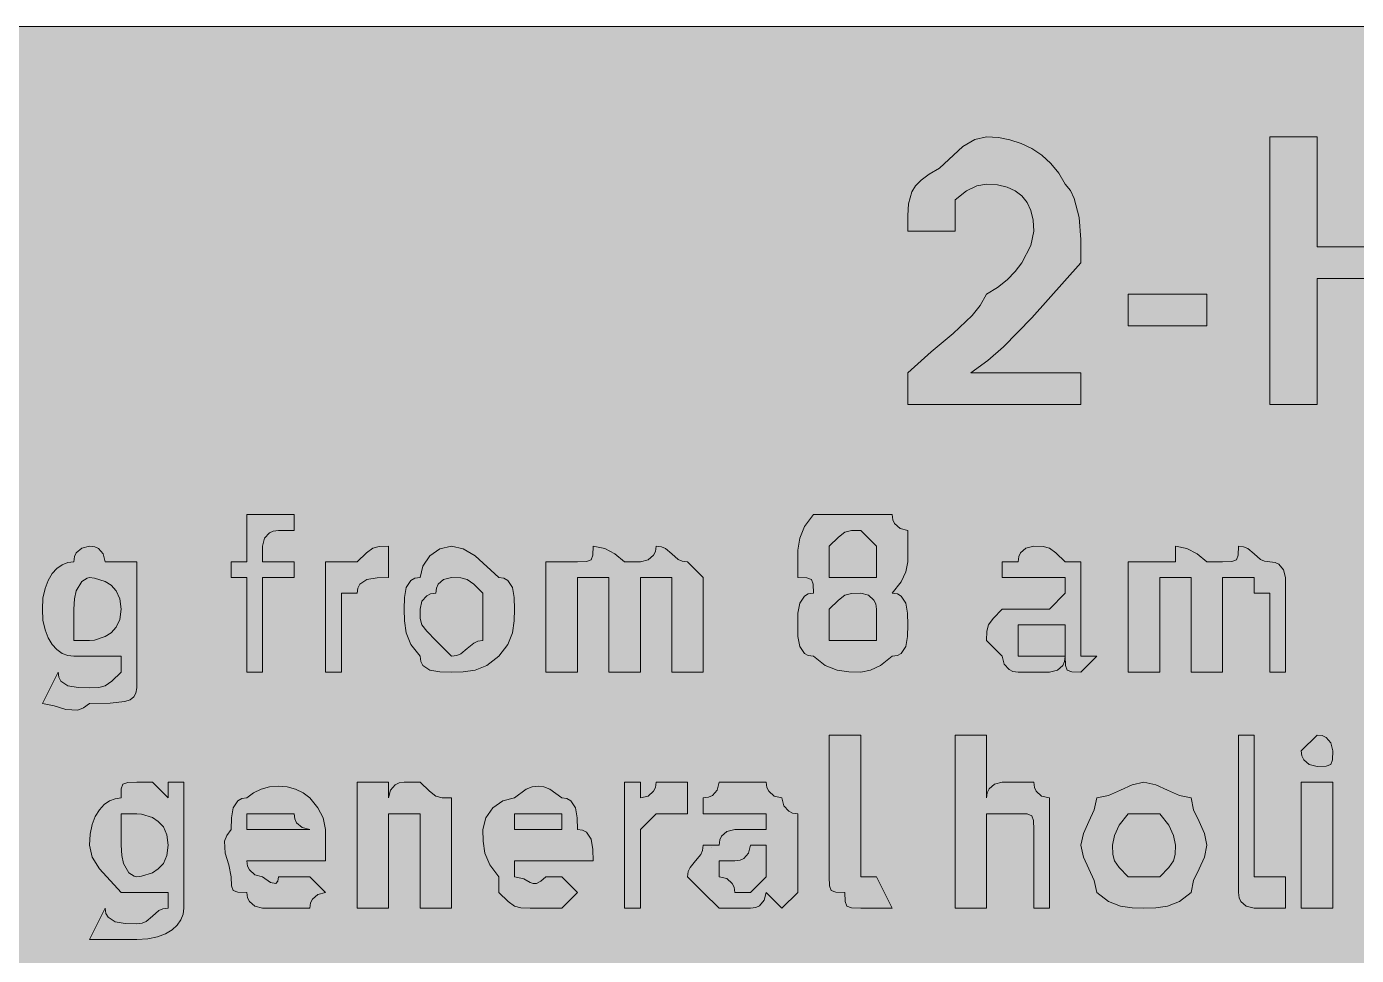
# Model space of a CAD drawing. Header units: metres. Extents: x 10 to 558, y 11 to 259.
# Drawn here: x 99.8 to 201.2, y 188.4 to 259.2 of the extents above; entities that cross this region are included whole.
import ezdxf

# ---------------------------------------------------------------- set-up
doc = ezdxf.new("R2010")
doc.units = ezdxf.units.M
for name, color, linetype, true_color in [('FILL_BLUE_0000FF', 7, 'Continuous', 0x0000ff), ('FILL_WHITE_FFFFFF', 7, 'Continuous', 0xffffff), ('STROKE_WHITE_FFFFFF', 7, 'Continuous', 0xffffff)]:
    doc.layers.add(name, color=color, linetype=linetype, true_color=true_color)

msp = doc.modelspace()

# ---------------------------------------------------------------- hatches: boundary and pattern name
at = {"layer": 'FILL_BLUE_0000FF', "true_color": 0x0000ff}
h = msp.add_hatch(color=7, dxfattribs=at)
h.dxf.hatch_style = 1
h.paths.add_polyline_path([(551.8, 259.15), (552.54, 258.99), (553.8, 258.45), (554.83, 257.68), (555.75, 256.8), (556.54, 256.3), (557.14, 255.71), (557.56, 255.07), (557.85, 254.4), (558.11, 253.09), (558.15, 252), (558.15, 18), (558.15, 15.6), (557.44, 14.72), (556.95, 13.95), (556.46, 13.41), (556.15, 13.25), (555.75, 13.2), (555.3, 12.41), (554.83, 11.81), (554.34, 11.39), (553.8, 11.1), (552.54, 10.84), (550.95, 10.8), (16.95, 10.8), (13.35, 10.8), (13.3, 11.2), (13.14, 11.51), (12.6, 12), (11.83, 12.49), (10.95, 13.2), (10.26, 14.12), (9.9, 15.15), (9.77, 16.41), (9.75, 18), (9.75, 252), (9.75, 254.4), (9.8, 254.8), (9.94, 255.11), (10.35, 255.6), (10.76, 256.09), (10.9, 256.4), (10.95, 256.8), (11.83, 256.99), (12.6, 257.4), (13.35, 258), (14.25, 258.19), (15.15, 258.6), (16.05, 259.01), (16.95, 259.2), (550.95, 259.2), (551.8, 259.15)])
at = {"layer": 'FILL_WHITE_FFFFFF', "true_color": 0xffffff}
h = msp.add_hatch(color=7, dxfattribs=at)
h.dxf.hatch_style = 1
h.paths.add_polyline_path([(166.95, 243.6), (166.95, 244.8), (166.99, 245.7), (167.25, 246.6), (167.54, 247.05), (167.96, 247.5), (168.56, 247.95), (169.35, 248.4), (171.15, 250.05), (172.05, 250.59), (172.95, 250.8), (173.85, 250.74), (174.73, 250.57), (175.59, 250.29), (176.4, 249.9), (177.16, 249.39), (177.84, 248.77), (178.45, 248.04), (178.95, 247.2), (179.35, 246.7), (179.64, 246.09), (180, 244.65), (180.13, 242.98), (180.15, 241.2), (176.4, 237), (174.24, 234.79), (173.05, 233.75), (171.75, 232.8), (180.15, 232.8), (180.15, 230.4), (166.95, 230.4), (166.95, 232.8), (168.73, 234.41), (170.4, 235.8), (171.84, 237.19), (172.45, 237.95), (172.95, 238.8), (173.79, 239.3), (174.52, 239.89), (175.14, 240.53), (175.65, 241.2), (176.32, 242.51), (176.55, 243.6), (176.49, 244.44), (176.32, 245.17), (176.04, 245.79), (175.65, 246.3), (175.14, 246.69), (174.52, 246.97), (173.79, 247.14), (172.95, 247.2), (172.2, 247.05), (171.43, 246.69), (170.55, 246), (170.55, 244.8), (170.55, 243.6), (166.95, 243.6)])
h = msp.add_hatch(color=7, dxfattribs=at)
h.dxf.hatch_style = 1
h.paths.add_polyline_path([(207.75, 240), (198.15, 240), (198.15, 230.4), (194.55, 230.4), (194.55, 250.8), (198.15, 250.8), (198.15, 242.4), (207.75, 242.4), (207.75, 250.8), (210.15, 250.8), (210.15, 230.4), (207.75, 230.4), (207.75, 240)])
h = msp.add_hatch(color=7, dxfattribs=at)
h.dxf.hatch_style = 1
h.paths.add_polyline_path([(183.75, 238.8), (189.75, 238.8), (189.75, 236.4), (183.75, 236.4), (183.75, 238.8)])
h = msp.add_hatch(color=7, dxfattribs=at)
h.dxf.hatch_style = 1
h.paths.add_polyline_path([(117.75, 210), (116.55, 210), (116.55, 217.2), (115.35, 217.2), (115.35, 218.4), (116.55, 218.4), (116.55, 220.8), (116.55, 222), (117.75, 222), (118.95, 222), (120.15, 222), (120.15, 220.8), (118.95, 220.8), (118.55, 220.75), (118.26, 220.61), (117.9, 220.2), (117.75, 219.6), (117.75, 218.4), (120.15, 218.4), (120.15, 217.2), (117.75, 217.2), (117.75, 210)])
h = msp.add_hatch(color=7, dxfattribs=at)
h.dxf.hatch_style = 1
h.paths.add_polyline_path([(166.8, 215.25), (166.93, 214.48), (166.95, 213.6), (166.93, 212.72), (166.8, 211.95), (166.44, 211.41), (166.15, 211.25), (165.75, 211.2), (164.87, 210.51), (164.1, 210.15), (163.35, 210), (162.45, 210.02), (161.55, 210.15), (160.65, 210.51), (159.75, 211.2), (159.35, 211.25), (159.06, 211.41), (158.7, 211.95), (158.57, 212.72), (158.55, 213.6), (158.57, 214.48), (158.7, 215.25), (159.06, 215.79), (159.35, 215.95), (159.75, 216), (159.73, 216.69), (159.6, 217.05), (159.24, 217.18), (158.55, 217.2), (158.55, 218.4), (158.57, 219.3), (158.7, 220.2), (159.06, 221.1), (159.75, 222), (163.35, 222), (164.55, 222), (165.75, 222), (165.8, 221.6), (165.94, 221.31), (166.35, 220.95), (166.95, 220.8), (166.95, 218.4), (166.8, 217.65), (166.44, 216.88), (165.75, 216), (166.15, 215.95), (166.44, 215.79), (166.8, 215.25)])
h.paths.add_polyline_path([(161.66, 215.49), (160.95, 214.8), (160.95, 213.6), (160.95, 212.4), (163.35, 212.4), (164.55, 212.4), (164.55, 213.6), (164.55, 214.8), (164.5, 215.2), (164.36, 215.49), (163.95, 215.85), (163.35, 216), (162.64, 215.98), (162.15, 215.85), (161.66, 215.49)], flags=16)
h.paths.add_polyline_path([(164.55, 218.4), (164.55, 219.6), (163.35, 220.8), (162.64, 220.78), (162.15, 220.65), (161.66, 220.29), (160.95, 219.6), (160.95, 218.4), (160.95, 217.2), (162.15, 217.2), (163.35, 217.2), (164.55, 217.2), (164.55, 218.4)], flags=16)
h = msp.add_hatch(color=7, dxfattribs=at)
h.dxf.hatch_style = 1
h.paths.add_polyline_path([(108.15, 210), (108.15, 208.8), (108.09, 208.4), (107.92, 208.11), (107.64, 207.89), (107.25, 207.75), (106.12, 207.62), (104.55, 207.6), (104.1, 207.26), (103.65, 207.09), (102.75, 207.15), (101.85, 207.43), (100.95, 207.6), (102.15, 210), (102.2, 209.6), (102.36, 209.31), (102.9, 208.95), (103.67, 208.82), (104.55, 208.8), (105.26, 208.82), (105.75, 208.95), (106.24, 209.31), (106.95, 210), (106.95, 211.2), (105.75, 211.2), (104.55, 211.2), (103.35, 211.2), (102.9, 211.26), (102.47, 211.42), (102.06, 211.71), (101.7, 212.1), (101.39, 212.61), (101.16, 213.22), (101, 213.96), (100.95, 214.8), (101, 215.64), (101.16, 216.37), (101.39, 216.99), (101.7, 217.5), (102.06, 217.89), (102.47, 218.17), (102.9, 218.34), (103.35, 218.4), (103.4, 218.8), (103.54, 219.09), (103.95, 219.45), (104.55, 219.6), (104.95, 219.55), (105.24, 219.41), (105.6, 219), (105.75, 218.4), (106.95, 218.4), (108.15, 218.4), (108.15, 210)])
h.paths.add_polyline_path([(103.95, 216.9), (103.54, 216.19), (103.4, 215.59), (103.35, 214.8), (103.35, 212.4), (104.55, 212.4), (104.92, 212.44), (105.75, 212.7), (106.19, 212.99), (106.57, 213.41), (106.85, 214.01), (106.95, 214.8), (106.85, 215.59), (106.57, 216.19), (106.19, 216.61), (105.75, 216.9), (104.92, 217.16), (104.55, 217.2), (104.36, 217.16), (103.95, 216.9)], flags=16)
h = msp.add_hatch(color=7, dxfattribs=at)
h.dxf.hatch_style = 1
h.paths.add_polyline_path([(124.95, 218.4), (125.66, 219.09), (126.15, 219.45), (126.64, 219.58), (127.35, 219.6), (127.35, 217.2), (126.47, 217.18), (125.7, 217.05), (125.16, 216.69), (125, 216.4), (124.95, 216), (123.75, 216), (123.75, 214.8), (123.75, 210), (122.55, 210), (122.55, 218.4), (123.75, 218.4), (124.95, 218.4)])
h = msp.add_hatch(color=7, dxfattribs=at)
h.dxf.hatch_style = 1
h.paths.add_polyline_path([(128.7, 216.45), (129.06, 216.99), (129.35, 217.15), (129.75, 217.2), (129.96, 218.08), (130.5, 218.85), (131.27, 219.39), (132.15, 219.6), (133.05, 219.39), (133.95, 218.85), (135.75, 217.2), (136.15, 217.15), (136.44, 216.99), (136.8, 216.45), (136.93, 215.68), (136.95, 214.8), (136.93, 213.9), (136.8, 213), (136.44, 212.1), (135.75, 211.2), (134.85, 210.51), (133.95, 210.15), (133.05, 210.02), (132.15, 210), (131.27, 210.02), (130.5, 210.15), (129.96, 210.51), (129.8, 210.8), (129.75, 211.2), (129.06, 212.1), (128.7, 213), (128.57, 213.9), (128.55, 214.8), (128.57, 215.68), (128.7, 216.45)])
h.paths.add_polyline_path([(131.14, 216.69), (131, 216.4), (130.95, 216), (130.55, 215.95), (130.26, 215.81), (129.9, 215.4), (129.75, 214.8), (129.77, 214.09), (129.9, 213.6), (130.26, 213.11), (130.95, 212.4), (132.15, 211.2), (132.55, 211.25), (132.86, 211.39), (133.35, 211.8), (133.84, 212.21), (134.15, 212.35), (134.55, 212.4), (134.55, 214.8), (134.55, 216), (133.84, 216.69), (133.35, 217.05), (132.86, 217.18), (132.15, 217.2), (131.55, 217.05), (131.14, 216.69)], flags=16)
h = msp.add_hatch(color=7, dxfattribs=at)
h.dxf.hatch_style = 1
h.paths.add_polyline_path([(142.44, 218.42), (142.8, 218.55), (142.93, 218.91), (142.95, 219.6), (143.83, 219.41), (144.6, 219), (145.35, 218.4), (146.55, 218.4), (147.15, 218.55), (147.56, 218.91), (147.7, 219.2), (147.75, 219.6), (148.15, 219.55), (148.46, 219.41), (148.95, 219), (149.44, 218.59), (149.75, 218.45), (150.15, 218.4), (151.35, 217.2), (151.35, 216), (151.35, 210), (148.95, 210), (148.95, 216), (148.95, 217.2), (147.75, 217.2), (146.55, 217.2), (146.55, 216), (146.55, 210), (144.15, 210), (144.15, 216), (144.15, 217.2), (142.95, 217.2), (141.75, 217.2), (141.75, 216), (141.75, 210), (139.35, 210), (139.35, 218.4), (141.75, 218.4), (142.44, 218.42)])
h = msp.add_hatch(color=7, dxfattribs=at)
h.dxf.hatch_style = 1
h.paths.add_polyline_path([(178.76, 210.51), (178.35, 210.15), (177.75, 210), (176.55, 210), (175.35, 210), (174.95, 210.05), (174.66, 210.19), (174.3, 210.6), (174.15, 211.2), (172.95, 212.4), (172.97, 213.11), (173.1, 213.6), (173.46, 214.09), (174.15, 214.8), (175.35, 214.8), (176.55, 214.8), (177.75, 214.8), (178.95, 216), (178.95, 217.2), (177.75, 217.2), (176.55, 217.2), (175.35, 217.2), (174.15, 217.2), (174.15, 218.4), (175.35, 218.4), (175.4, 218.8), (175.54, 219.09), (175.95, 219.45), (176.55, 219.6), (177.26, 219.58), (177.75, 219.45), (178.24, 219.09), (178.95, 218.4), (180.15, 218.4), (180.15, 217.2), (180.15, 214.8), (180.15, 212.4), (180.15, 211.2), (181.35, 211.2), (180.15, 210), (179.46, 210.02), (179.1, 210.15), (178.97, 210.51), (178.95, 211.2), (178.9, 210.8), (178.76, 210.51)])
h.paths.add_polyline_path([(178.95, 212.4), (178.95, 213.6), (177.75, 213.6), (176.55, 213.6), (175.35, 213.6), (175.35, 212.4), (175.35, 211.2), (176.55, 211.2), (177.75, 211.2), (178.95, 211.2), (178.95, 212.4)], flags=16)
h = msp.add_hatch(color=7, dxfattribs=at)
h.dxf.hatch_style = 1
h.paths.add_polyline_path([(187.35, 218.4), (187.35, 219.6), (188.23, 219.41), (189, 219), (189.75, 218.4), (190.95, 218.4), (191.64, 218.42), (192, 218.55), (192.13, 218.91), (192.15, 219.6), (192.55, 219.55), (192.86, 219.41), (193.35, 219), (193.84, 218.59), (194.15, 218.45), (194.55, 218.4), (194.95, 218.35), (195.24, 218.21), (195.6, 217.8), (195.75, 217.2), (195.75, 216), (195.75, 210), (194.55, 210), (194.55, 216), (193.35, 216), (193.35, 217.2), (192.15, 217.2), (190.95, 217.2), (190.95, 216), (190.95, 210), (188.55, 210), (188.55, 216), (188.55, 217.2), (187.35, 217.2), (186.15, 217.2), (186.15, 216), (186.15, 210), (183.75, 210), (183.75, 218.4), (186.15, 218.4), (187.35, 218.4)])
h = msp.add_hatch(color=7, dxfattribs=at)
h.dxf.hatch_style = 1
h.paths.add_polyline_path([(160.95, 205.2), (163.35, 205.2), (163.35, 194.4), (164.55, 194.4), (165.75, 192), (164.55, 192), (163.35, 192), (162.66, 192.02), (162.3, 192.15), (162.17, 192.51), (162.15, 193.2), (161.46, 193.22), (161.1, 193.35), (160.97, 193.71), (160.95, 194.4), (160.95, 205.2)])
h = msp.add_hatch(color=7, dxfattribs=at)
h.dxf.hatch_style = 1
h.paths.add_polyline_path([(176.53, 198.69), (176.4, 199.05), (176.04, 199.18), (175.35, 199.2), (174.15, 199.2), (172.95, 199.2), (172.95, 198), (172.95, 192), (170.55, 192), (170.55, 205.2), (172.95, 205.2), (172.95, 200.4), (173, 200.8), (173.14, 201.09), (173.55, 201.45), (174.15, 201.6), (176.55, 201.6), (176.6, 201.2), (176.74, 200.91), (177.15, 200.55), (177.75, 200.4), (177.75, 198), (177.75, 192), (176.55, 192), (176.55, 198), (176.53, 198.69)])
h = msp.add_hatch(color=7, dxfattribs=at)
h.dxf.hatch_style = 1
h.paths.add_polyline_path([(192.15, 205.2), (193.35, 205.2), (193.35, 194.4), (194.55, 194.4), (195.75, 194.4), (195.75, 192), (194.55, 192), (193.35, 192), (192.75, 192.15), (192.34, 192.51), (192.2, 192.8), (192.15, 193.2), (192.15, 194.4), (192.15, 205.2)])
h = msp.add_hatch(color=7, dxfattribs=at)
h.dxf.hatch_style = 1
h.paths.add_polyline_path([(199.33, 203.31), (199.2, 202.95), (198.84, 202.82), (198.15, 202.8), (197.55, 202.95), (197.14, 203.31), (197, 203.6), (196.95, 204), (198.15, 205.2), (198.55, 205.15), (198.84, 205.01), (199.2, 204.6), (199.35, 204), (199.33, 203.31)])
h = msp.add_hatch(color=7, dxfattribs=at)
h.dxf.hatch_style = 1
h.paths.add_polyline_path([(111.75, 201.6), (111.75, 192), (111.69, 191.55), (111.52, 191.12), (111.24, 190.71), (110.85, 190.35), (110.34, 190.04), (109.72, 189.81), (108.99, 189.65), (108.15, 189.6), (104.55, 189.6), (105.75, 192), (105.8, 191.6), (105.96, 191.31), (106.5, 190.95), (107.27, 190.82), (108.15, 190.8), (108.55, 190.85), (108.86, 190.99), (109.35, 191.4), (109.84, 191.81), (110.15, 191.95), (110.55, 192), (110.55, 193.2), (109.35, 193.2), (108.15, 193.2), (106.95, 193.2), (105.3, 195), (104.76, 195.9), (104.55, 196.8), (104.6, 197.64), (104.76, 198.37), (104.99, 198.99), (105.3, 199.5), (105.66, 199.89), (106.07, 200.17), (106.5, 200.34), (106.95, 200.4), (106.97, 201.09), (107.1, 201.45), (107.46, 201.58), (108.15, 201.6), (109.35, 201.6), (110.55, 200.4), (110.55, 201.6), (111.75, 201.6)])
h.paths.add_polyline_path([(106.95, 196.8), (107, 196.01), (107.14, 195.41), (107.55, 194.7), (107.96, 194.44), (108.15, 194.4), (108.52, 194.44), (109.35, 194.7), (109.79, 194.99), (110.18, 195.41), (110.45, 196.01), (110.55, 196.8), (110.45, 197.59), (110.18, 198.19), (109.79, 198.61), (109.35, 198.9), (108.52, 199.16), (108.15, 199.2), (106.95, 199.2), (106.95, 196.8)], flags=16)
h = msp.add_hatch(color=7, dxfattribs=at)
h.dxf.hatch_style = 1
h.paths.add_polyline_path([(116.74, 192.51), (116.6, 192.8), (116.55, 193.2), (115.86, 193.22), (115.5, 193.35), (115.37, 193.71), (115.35, 194.4), (115.18, 195.3), (114.9, 196.2), (114.84, 197.1), (115.01, 197.55), (115.35, 198), (115.37, 198.88), (115.5, 199.65), (115.86, 200.19), (116.15, 200.35), (116.55, 200.4), (117.05, 200.79), (117.64, 201.07), (118.28, 201.24), (118.95, 201.3), (119.62, 201.24), (120.26, 201.07), (120.85, 200.79), (121.35, 200.4), (121.95, 199.65), (122.36, 198.88), (122.55, 198), (122.55, 195.6), (116.55, 195.6), (116.6, 195.2), (116.74, 194.91), (117.15, 194.55), (117.75, 194.4), (118.35, 193.95), (118.76, 193.89), (118.9, 194.06), (118.95, 194.4), (121.35, 194.4), (122.55, 193.2), (121.95, 193.05), (121.54, 192.69), (121.4, 192.4), (121.35, 192), (117.75, 192), (117.15, 192.15), (116.74, 192.51)])
h.paths.add_polyline_path([(120.75, 198.15), (120.34, 198.51), (120.2, 198.8), (120.15, 199.2), (117.75, 199.2), (116.55, 199.2), (116.55, 198), (121.35, 198), (120.75, 198.15)], flags=16)
h = msp.add_hatch(color=7, dxfattribs=at)
h.dxf.hatch_style = 1
h.paths.add_polyline_path([(127.35, 199.2), (127.35, 198), (127.35, 192), (124.95, 192), (124.95, 201.6), (127.35, 201.6), (127.35, 200.4), (127.5, 201), (127.86, 201.41), (128.15, 201.55), (128.55, 201.6), (129.75, 201.6), (130.46, 200.91), (130.95, 200.55), (131.44, 200.42), (132.15, 200.4), (132.15, 198), (132.15, 192), (129.75, 192), (129.75, 198), (129.75, 199.2), (128.55, 199.2), (127.35, 199.2)])
h = msp.add_hatch(color=7, dxfattribs=at)
h.dxf.hatch_style = 1
h.paths.add_polyline_path([(136.95, 192.15), (136.46, 192.51), (135.75, 193.2), (135.75, 194.4), (135.06, 195.3), (134.7, 196.2), (134.57, 197.1), (134.55, 198), (134.76, 198.88), (135.3, 199.65), (136.07, 200.19), (136.95, 200.4), (137.85, 201.07), (138.3, 201.24), (138.75, 201.3), (139.2, 201.24), (139.65, 201.07), (140.55, 200.4), (140.95, 200.35), (141.24, 200.19), (141.6, 199.65), (141.73, 198.88), (141.75, 198), (142.15, 197.95), (142.44, 197.79), (142.8, 197.25), (142.93, 196.48), (142.95, 195.6), (136.95, 195.6), (136.95, 194.4), (137.66, 194.23), (138.15, 193.95), (138.38, 193.87), (138.64, 193.89), (138.95, 194.06), (139.35, 194.4), (140.55, 194.4), (141.75, 193.2), (140.55, 192), (138.15, 192), (137.44, 192.02), (136.95, 192.15)])
h.paths.add_polyline_path([(140.55, 199.2), (139.35, 199.2), (138.15, 199.2), (136.95, 199.2), (136.95, 198), (140.55, 198), (140.55, 199.2)], flags=16)
h = msp.add_hatch(color=7, dxfattribs=at)
h.dxf.hatch_style = 1
h.paths.add_polyline_path([(147.15, 200.55), (147.56, 200.91), (147.7, 201.2), (147.75, 201.6), (150.15, 201.6), (150.15, 199.2), (147.75, 199.2), (146.55, 198), (146.55, 192), (145.35, 192), (145.35, 201.6), (146.55, 201.6), (146.55, 200.4), (147.15, 200.55)])
h = msp.add_hatch(color=7, dxfattribs=at)
h.dxf.hatch_style = 1
h.paths.add_polyline_path([(152.04, 200.59), (152.4, 201), (152.55, 201.6), (153.75, 201.6), (156.15, 201.6), (156.2, 201.2), (156.34, 200.91), (156.75, 200.55), (157.35, 200.4), (157.5, 199.8), (157.86, 199.39), (158.15, 199.25), (158.55, 199.2), (158.55, 196.8), (158.55, 194.4), (158.55, 193.2), (157.35, 192), (156.15, 193.2), (156, 192.6), (155.64, 192.19), (155.35, 192.05), (154.95, 192), (153.75, 192), (152.55, 192), (151.35, 193.2), (150.15, 194.4), (150.2, 194.8), (150.34, 195.11), (150.75, 195.6), (151.16, 196.09), (151.3, 196.4), (151.35, 196.8), (152.55, 196.8), (152.6, 197.2), (152.74, 197.49), (153.15, 197.85), (153.75, 198), (154.95, 198), (156.15, 198), (156.15, 199.2), (154.95, 199.2), (153.75, 199.2), (152.55, 199.2), (151.35, 199.2), (151.35, 200.4), (151.75, 200.45), (152.04, 200.59)])
h.paths.add_polyline_path([(156.15, 194.4), (156.15, 196.8), (154.95, 196.8), (154.8, 196.2), (154.44, 195.79), (154.15, 195.65), (153.75, 195.6), (152.55, 195.6), (152.55, 194.4), (153.15, 194.25), (153.56, 193.89), (153.7, 193.6), (153.75, 193.2), (154.95, 193.2), (156.15, 194.4)], flags=16)
h = msp.add_hatch(color=7, dxfattribs=at)
h.dxf.hatch_style = 1
h.paths.add_polyline_path([(180.75, 198.6), (181.16, 199.5), (181.35, 200.4), (182.25, 200.59), (183.15, 201), (184.05, 201.41), (184.95, 201.6), (185.85, 201.41), (186.75, 201), (187.65, 200.59), (188.55, 200.4), (188.74, 199.5), (189.15, 198.6), (189.56, 197.7), (189.75, 196.8), (189.56, 195.9), (189.15, 195), (188.74, 194.1), (188.55, 193.2), (187.65, 192.51), (186.75, 192.15), (185.85, 192.02), (184.95, 192), (184.05, 192.02), (183.15, 192.15), (182.25, 192.51), (181.35, 193.2), (181.16, 194.1), (180.75, 195), (180.34, 195.9), (180.15, 196.8), (180.34, 197.7), (180.75, 198.6)])
h.paths.add_polyline_path([(183.06, 198.32), (182.7, 197.55), (182.55, 196.8), (182.57, 196.09), (182.7, 195.6), (183.06, 195.11), (183.75, 194.4), (184.95, 194.4), (186.15, 194.4), (186.84, 195.11), (187.2, 195.6), (187.33, 196.09), (187.35, 196.8), (187.2, 197.55), (186.84, 198.32), (186.15, 199.2), (184.95, 199.2), (183.75, 199.2), (183.06, 198.32)], flags=16)
h = msp.add_hatch(color=7, dxfattribs=at)
h.dxf.hatch_style = 1
h.paths.add_polyline_path([(196.95, 192), (196.95, 201.6), (199.35, 201.6), (199.35, 192), (196.95, 192)])

# ---------------------------------------------------------------- linework, layer by layer
at = {"layer": 'FILL_BLUE_0000FF', "lineweight": 0, "true_color": 0x0000ff}
msp.add_lwpolyline([(9.75, 18), (9.75, 252), (9.75, 254.4), (9.8, 254.8), (9.94, 255.11), (10.35, 255.6), (10.76, 256.09), (10.9, 256.4), (10.95, 256.8), (11.83, 256.99), (12.6, 257.4), (13.35, 258), (14.25, 258.19), (15.15, 258.6), (16.05, 259.01), (16.95, 259.2), (550.95, 259.2)], dxfattribs=at)
at = {"layer": 'FILL_WHITE_FFFFFF', "lineweight": 0, "true_color": 0xffffff}
for points in [[(166.95, 243.6), (166.95, 244.8), (166.99, 245.7), (167.25, 246.6), (167.54, 247.05), (167.96, 247.5), (168.56, 247.95), (169.35, 248.4), (171.15, 250.05), (172.05, 250.59), (172.95, 250.8), (173.85, 250.74), (174.73, 250.57), (175.59, 250.29), (176.4, 249.9), (177.16, 249.39), (177.84, 248.77), (178.45, 248.04), (178.95, 247.2), (179.35, 246.7), (179.64, 246.09), (180, 244.65), (180.13, 242.98), (180.15, 241.2), (176.4, 237), (174.24, 234.79), (173.05, 233.75), (171.75, 232.8), (180.15, 232.8), (180.15, 230.4), (166.95, 230.4), (166.95, 232.8), (168.73, 234.41), (170.4, 235.8), (171.84, 237.19), (172.45, 237.95), (172.95, 238.8), (173.79, 239.3), (174.52, 239.89), (175.14, 240.53), (175.65, 241.2), (176.32, 242.51), (176.55, 243.6), (176.49, 244.44), (176.32, 245.17), (176.04, 245.79), (175.65, 246.3), (175.14, 246.69), (174.52, 246.97), (173.79, 247.14), (172.95, 247.2), (172.2, 247.05), (171.43, 246.69), (170.55, 246), (170.55, 244.8), (170.55, 243.6)], [(207.75, 240), (198.15, 240), (198.15, 230.4), (194.55, 230.4), (194.55, 250.8), (198.15, 250.8), (198.15, 242.4), (207.75, 242.4), (207.75, 250.8), (210.15, 250.8), (210.15, 230.4), (207.75, 230.4)], [(183.75, 238.8), (189.75, 238.8), (189.75, 236.4), (183.75, 236.4)], [(117.75, 210), (116.55, 210), (116.55, 217.2), (115.35, 217.2), (115.35, 218.4), (116.55, 218.4), (116.55, 220.8), (116.55, 222), (117.75, 222), (118.95, 222), (120.15, 222), (120.15, 220.8), (118.95, 220.8), (118.55, 220.75), (118.26, 220.61), (117.9, 220.2), (117.75, 219.6), (117.75, 218.4), (120.15, 218.4), (120.15, 217.2), (117.75, 217.2)], [(166.8, 215.25), (166.93, 214.48), (166.95, 213.6), (166.93, 212.72), (166.8, 211.95), (166.44, 211.41), (166.15, 211.25), (165.75, 211.2), (164.87, 210.51), (164.1, 210.15), (163.35, 210), (162.45, 210.02), (161.55, 210.15), (160.65, 210.51), (159.75, 211.2), (159.35, 211.25), (159.06, 211.41), (158.7, 211.95), (158.57, 212.72), (158.55, 213.6), (158.57, 214.48), (158.7, 215.25), (159.06, 215.79), (159.35, 215.95), (159.75, 216), (159.73, 216.69), (159.6, 217.05), (159.24, 217.18), (158.55, 217.2), (158.55, 218.4), (158.57, 219.3), (158.7, 220.2), (159.06, 221.1), (159.75, 222), (163.35, 222), (164.55, 222), (165.75, 222), (165.8, 221.6), (165.94, 221.31), (166.35, 220.95), (166.95, 220.8), (166.95, 218.4), (166.8, 217.65), (166.44, 216.88), (165.75, 216), (166.15, 215.95), (166.44, 215.79)], [(164.55, 218.4), (164.55, 219.6), (163.35, 220.8), (162.64, 220.78), (162.15, 220.65), (161.66, 220.29), (160.95, 219.6), (160.95, 218.4), (160.95, 217.2), (162.15, 217.2), (163.35, 217.2), (164.55, 217.2)], [(108.15, 210), (108.15, 208.8), (108.09, 208.4), (107.92, 208.11), (107.64, 207.89), (107.25, 207.75), (106.12, 207.62), (104.55, 207.6), (104.1, 207.26), (103.65, 207.09), (102.75, 207.15), (101.85, 207.43), (100.95, 207.6), (102.15, 210), (102.2, 209.6), (102.36, 209.31), (102.9, 208.95), (103.67, 208.82), (104.55, 208.8), (105.26, 208.82), (105.75, 208.95), (106.24, 209.31), (106.95, 210), (106.95, 211.2), (105.75, 211.2), (104.55, 211.2), (103.35, 211.2), (102.9, 211.26), (102.47, 211.42), (102.06, 211.71), (101.7, 212.1), (101.39, 212.61), (101.16, 213.22), (101, 213.96), (100.95, 214.8), (101, 215.64), (101.16, 216.37), (101.39, 216.99), (101.7, 217.5), (102.06, 217.89), (102.47, 218.17), (102.9, 218.34), (103.35, 218.4), (103.4, 218.8), (103.54, 219.09), (103.95, 219.45), (104.55, 219.6), (104.95, 219.55), (105.24, 219.41), (105.6, 219), (105.75, 218.4), (106.95, 218.4), (108.15, 218.4)], [(124.95, 218.4), (125.66, 219.09), (126.15, 219.45), (126.64, 219.58), (127.35, 219.6), (127.35, 217.2), (126.47, 217.18), (125.7, 217.05), (125.16, 216.69), (125, 216.4), (124.95, 216), (123.75, 216), (123.75, 214.8), (123.75, 210), (122.55, 210), (122.55, 218.4), (123.75, 218.4)], [(128.7, 216.45), (129.06, 216.99), (129.35, 217.15), (129.75, 217.2), (129.96, 218.08), (130.5, 218.85), (131.27, 219.39), (132.15, 219.6), (133.05, 219.39), (133.95, 218.85), (135.75, 217.2), (136.15, 217.15), (136.44, 216.99), (136.8, 216.45), (136.93, 215.68), (136.95, 214.8), (136.93, 213.9), (136.8, 213), (136.44, 212.1), (135.75, 211.2), (134.85, 210.51), (133.95, 210.15), (133.05, 210.02), (132.15, 210), (131.27, 210.02), (130.5, 210.15), (129.96, 210.51), (129.8, 210.8), (129.75, 211.2), (129.06, 212.1), (128.7, 213), (128.57, 213.9), (128.55, 214.8), (128.57, 215.68)], [(142.44, 218.42), (142.8, 218.55), (142.93, 218.91), (142.95, 219.6), (143.83, 219.41), (144.6, 219), (145.35, 218.4), (146.55, 218.4), (147.15, 218.55), (147.56, 218.91), (147.7, 219.2), (147.75, 219.6), (148.15, 219.55), (148.46, 219.41), (148.95, 219), (149.44, 218.59), (149.75, 218.45), (150.15, 218.4), (151.35, 217.2), (151.35, 216), (151.35, 210), (148.95, 210), (148.95, 216), (148.95, 217.2), (147.75, 217.2), (146.55, 217.2), (146.55, 216), (146.55, 210), (144.15, 210), (144.15, 216), (144.15, 217.2), (142.95, 217.2), (141.75, 217.2), (141.75, 216), (141.75, 210), (139.35, 210), (139.35, 218.4), (141.75, 218.4)], [(178.76, 210.51), (178.35, 210.15), (177.75, 210), (176.55, 210), (175.35, 210), (174.95, 210.05), (174.66, 210.19), (174.3, 210.6), (174.15, 211.2), (172.95, 212.4), (172.97, 213.11), (173.1, 213.6), (173.46, 214.09), (174.15, 214.8), (175.35, 214.8), (176.55, 214.8), (177.75, 214.8), (178.95, 216), (178.95, 217.2), (177.75, 217.2), (176.55, 217.2), (175.35, 217.2), (174.15, 217.2), (174.15, 218.4), (175.35, 218.4), (175.4, 218.8), (175.54, 219.09), (175.95, 219.45), (176.55, 219.6), (177.26, 219.58), (177.75, 219.45), (178.24, 219.09), (178.95, 218.4), (180.15, 218.4), (180.15, 217.2), (180.15, 214.8), (180.15, 212.4), (180.15, 211.2), (181.35, 211.2), (180.15, 210), (179.46, 210.02), (179.1, 210.15), (178.97, 210.51), (178.95, 211.2), (178.9, 210.8)], [(187.35, 218.4), (187.35, 219.6), (188.23, 219.41), (189, 219), (189.75, 218.4), (190.95, 218.4), (191.64, 218.42), (192, 218.55), (192.13, 218.91), (192.15, 219.6), (192.55, 219.55), (192.86, 219.41), (193.35, 219), (193.84, 218.59), (194.15, 218.45), (194.55, 218.4), (194.95, 218.35), (195.24, 218.21), (195.6, 217.8), (195.75, 217.2), (195.75, 216), (195.75, 210), (194.55, 210), (194.55, 216), (193.35, 216), (193.35, 217.2), (192.15, 217.2), (190.95, 217.2), (190.95, 216), (190.95, 210), (188.55, 210), (188.55, 216), (188.55, 217.2), (187.35, 217.2), (186.15, 217.2), (186.15, 216), (186.15, 210), (183.75, 210), (183.75, 218.4), (186.15, 218.4)], [(103.95, 216.9), (103.54, 216.19), (103.4, 215.59), (103.35, 214.8), (103.35, 212.4), (104.55, 212.4), (104.92, 212.44), (105.75, 212.7), (106.19, 212.99), (106.57, 213.41), (106.85, 214.01), (106.95, 214.8), (106.85, 215.59), (106.57, 216.19), (106.19, 216.61), (105.75, 216.9), (104.92, 217.16), (104.55, 217.2), (104.36, 217.16)], [(131.14, 216.69), (131, 216.4), (130.95, 216), (130.55, 215.95), (130.26, 215.81), (129.9, 215.4), (129.75, 214.8), (129.77, 214.09), (129.9, 213.6), (130.26, 213.11), (130.95, 212.4), (132.15, 211.2), (132.55, 211.25), (132.86, 211.39), (133.35, 211.8), (133.84, 212.21), (134.15, 212.35), (134.55, 212.4), (134.55, 214.8), (134.55, 216), (133.84, 216.69), (133.35, 217.05), (132.86, 217.18), (132.15, 217.2), (131.55, 217.05)], [(161.66, 215.49), (160.95, 214.8), (160.95, 213.6), (160.95, 212.4), (163.35, 212.4), (164.55, 212.4), (164.55, 213.6), (164.55, 214.8), (164.5, 215.2), (164.36, 215.49), (163.95, 215.85), (163.35, 216), (162.64, 215.98), (162.15, 215.85)], [(178.95, 212.4), (178.95, 213.6), (177.75, 213.6), (176.55, 213.6), (175.35, 213.6), (175.35, 212.4), (175.35, 211.2), (176.55, 211.2), (177.75, 211.2), (178.95, 211.2)], [(160.95, 205.2), (163.35, 205.2), (163.35, 194.4), (164.55, 194.4), (165.75, 192), (164.55, 192), (163.35, 192), (162.66, 192.02), (162.3, 192.15), (162.17, 192.51), (162.15, 193.2), (161.46, 193.22), (161.1, 193.35), (160.97, 193.71), (160.95, 194.4)], [(176.53, 198.69), (176.4, 199.05), (176.04, 199.18), (175.35, 199.2), (174.15, 199.2), (172.95, 199.2), (172.95, 198), (172.95, 192), (170.55, 192), (170.55, 205.2), (172.95, 205.2), (172.95, 200.4), (173, 200.8), (173.14, 201.09), (173.55, 201.45), (174.15, 201.6), (176.55, 201.6), (176.6, 201.2), (176.74, 200.91), (177.15, 200.55), (177.75, 200.4), (177.75, 198), (177.75, 192), (176.55, 192), (176.55, 198)], [(192.15, 205.2), (193.35, 205.2), (193.35, 194.4), (194.55, 194.4), (195.75, 194.4), (195.75, 192), (194.55, 192), (193.35, 192), (192.75, 192.15), (192.34, 192.51), (192.2, 192.8), (192.15, 193.2), (192.15, 194.4)], [(199.33, 203.31), (199.2, 202.95), (198.84, 202.82), (198.15, 202.8), (197.55, 202.95), (197.14, 203.31), (197, 203.6), (196.95, 204), (198.15, 205.2), (198.55, 205.15), (198.84, 205.01), (199.2, 204.6), (199.35, 204)], [(111.75, 201.6), (111.75, 192), (111.69, 191.55), (111.52, 191.12), (111.24, 190.71), (110.85, 190.35), (110.34, 190.04), (109.72, 189.81), (108.99, 189.65), (108.15, 189.6), (104.55, 189.6), (105.75, 192), (105.8, 191.6), (105.96, 191.31), (106.5, 190.95), (107.27, 190.82), (108.15, 190.8), (108.55, 190.85), (108.86, 190.99), (109.35, 191.4), (109.84, 191.81), (110.15, 191.95), (110.55, 192), (110.55, 193.2), (109.35, 193.2), (108.15, 193.2), (106.95, 193.2), (105.3, 195), (104.76, 195.9), (104.55, 196.8), (104.6, 197.64), (104.76, 198.37), (104.99, 198.99), (105.3, 199.5), (105.66, 199.89), (106.07, 200.17), (106.5, 200.34), (106.95, 200.4), (106.97, 201.09), (107.1, 201.45), (107.46, 201.58), (108.15, 201.6), (109.35, 201.6), (110.55, 200.4), (110.55, 201.6)], [(116.74, 192.51), (116.6, 192.8), (116.55, 193.2), (115.86, 193.22), (115.5, 193.35), (115.37, 193.71), (115.35, 194.4), (115.18, 195.3), (114.9, 196.2), (114.84, 197.1), (115.01, 197.55), (115.35, 198), (115.37, 198.88), (115.5, 199.65), (115.86, 200.19), (116.15, 200.35), (116.55, 200.4), (117.05, 200.79), (117.64, 201.07), (118.28, 201.24), (118.95, 201.3), (119.62, 201.24), (120.26, 201.07), (120.85, 200.79), (121.35, 200.4), (121.95, 199.65), (122.36, 198.88), (122.55, 198), (122.55, 195.6), (116.55, 195.6), (116.6, 195.2), (116.74, 194.91), (117.15, 194.55), (117.75, 194.4), (118.35, 193.95), (118.76, 193.89), (118.9, 194.06), (118.95, 194.4), (121.35, 194.4), (122.55, 193.2), (121.95, 193.05), (121.54, 192.69), (121.4, 192.4), (121.35, 192), (117.75, 192), (117.15, 192.15)], [(127.35, 199.2), (127.35, 198), (127.35, 192), (124.95, 192), (124.95, 201.6), (127.35, 201.6), (127.35, 200.4), (127.5, 201), (127.86, 201.41), (128.15, 201.55), (128.55, 201.6), (129.75, 201.6), (130.46, 200.91), (130.95, 200.55), (131.44, 200.42), (132.15, 200.4), (132.15, 198), (132.15, 192), (129.75, 192), (129.75, 198), (129.75, 199.2), (128.55, 199.2)], [(136.95, 192.15), (136.46, 192.51), (135.75, 193.2), (135.75, 194.4), (135.06, 195.3), (134.7, 196.2), (134.57, 197.1), (134.55, 198), (134.76, 198.88), (135.3, 199.65), (136.07, 200.19), (136.95, 200.4), (137.85, 201.07), (138.3, 201.24), (138.75, 201.3), (139.2, 201.24), (139.65, 201.07), (140.55, 200.4), (140.95, 200.35), (141.24, 200.19), (141.6, 199.65), (141.73, 198.88), (141.75, 198), (142.15, 197.95), (142.44, 197.79), (142.8, 197.25), (142.93, 196.48), (142.95, 195.6), (136.95, 195.6), (136.95, 194.4), (137.66, 194.23), (138.15, 193.95), (138.38, 193.87), (138.64, 193.89), (138.95, 194.06), (139.35, 194.4), (140.55, 194.4), (141.75, 193.2), (140.55, 192), (138.15, 192), (137.44, 192.02)], [(147.15, 200.55), (147.56, 200.91), (147.7, 201.2), (147.75, 201.6), (150.15, 201.6), (150.15, 199.2), (147.75, 199.2), (146.55, 198), (146.55, 192), (145.35, 192), (145.35, 201.6), (146.55, 201.6), (146.55, 200.4)], [(152.04, 200.59), (152.4, 201), (152.55, 201.6), (153.75, 201.6), (156.15, 201.6), (156.2, 201.2), (156.34, 200.91), (156.75, 200.55), (157.35, 200.4), (157.5, 199.8), (157.86, 199.39), (158.15, 199.25), (158.55, 199.2), (158.55, 196.8), (158.55, 194.4), (158.55, 193.2), (157.35, 192), (156.15, 193.2), (156, 192.6), (155.64, 192.19), (155.35, 192.05), (154.95, 192), (153.75, 192), (152.55, 192), (151.35, 193.2), (150.15, 194.4), (150.2, 194.8), (150.34, 195.11), (150.75, 195.6), (151.16, 196.09), (151.3, 196.4), (151.35, 196.8), (152.55, 196.8), (152.6, 197.2), (152.74, 197.49), (153.15, 197.85), (153.75, 198), (154.95, 198), (156.15, 198), (156.15, 199.2), (154.95, 199.2), (153.75, 199.2), (152.55, 199.2), (151.35, 199.2), (151.35, 200.4), (151.75, 200.45)], [(180.75, 198.6), (181.16, 199.5), (181.35, 200.4), (182.25, 200.59), (183.15, 201), (184.05, 201.41), (184.95, 201.6), (185.85, 201.41), (186.75, 201), (187.65, 200.59), (188.55, 200.4), (188.74, 199.5), (189.15, 198.6), (189.56, 197.7), (189.75, 196.8), (189.56, 195.9), (189.15, 195), (188.74, 194.1), (188.55, 193.2), (187.65, 192.51), (186.75, 192.15), (185.85, 192.02), (184.95, 192), (184.05, 192.02), (183.15, 192.15), (182.25, 192.51), (181.35, 193.2), (181.16, 194.1), (180.75, 195), (180.34, 195.9), (180.15, 196.8), (180.34, 197.7)], [(196.95, 192), (196.95, 201.6), (199.35, 201.6), (199.35, 192)], [(106.95, 196.8), (107, 196.01), (107.14, 195.41), (107.55, 194.7), (107.96, 194.44), (108.15, 194.4), (108.52, 194.44), (109.35, 194.7), (109.79, 194.99), (110.18, 195.41), (110.45, 196.01), (110.55, 196.8), (110.45, 197.59), (110.18, 198.19), (109.79, 198.61), (109.35, 198.9), (108.52, 199.16), (108.15, 199.2), (106.95, 199.2)], [(120.75, 198.15), (120.34, 198.51), (120.2, 198.8), (120.15, 199.2), (117.75, 199.2), (116.55, 199.2), (116.55, 198), (121.35, 198)], [(140.55, 199.2), (139.35, 199.2), (138.15, 199.2), (136.95, 199.2), (136.95, 198), (140.55, 198)], [(183.06, 198.32), (182.7, 197.55), (182.55, 196.8), (182.57, 196.09), (182.7, 195.6), (183.06, 195.11), (183.75, 194.4), (184.95, 194.4), (186.15, 194.4), (186.84, 195.11), (187.2, 195.6), (187.33, 196.09), (187.35, 196.8), (187.2, 197.55), (186.84, 198.32), (186.15, 199.2), (184.95, 199.2), (183.75, 199.2)], [(156.15, 194.4), (156.15, 196.8), (154.95, 196.8), (154.8, 196.2), (154.44, 195.79), (154.15, 195.65), (153.75, 195.6), (152.55, 195.6), (152.55, 194.4), (153.15, 194.25), (153.56, 193.89), (153.7, 193.6), (153.75, 193.2), (154.95, 193.2)]]:
    msp.add_lwpolyline(points, close=True, dxfattribs=at)
at = {"layer": 'STROKE_WHITE_FFFFFF', "lineweight": 0, "true_color": 0xffffff}
msp.add_lwpolyline([(151.95, 196.64), (151.95, 196.64)], dxfattribs=at)

doc.saveas('drawing.dxf')
